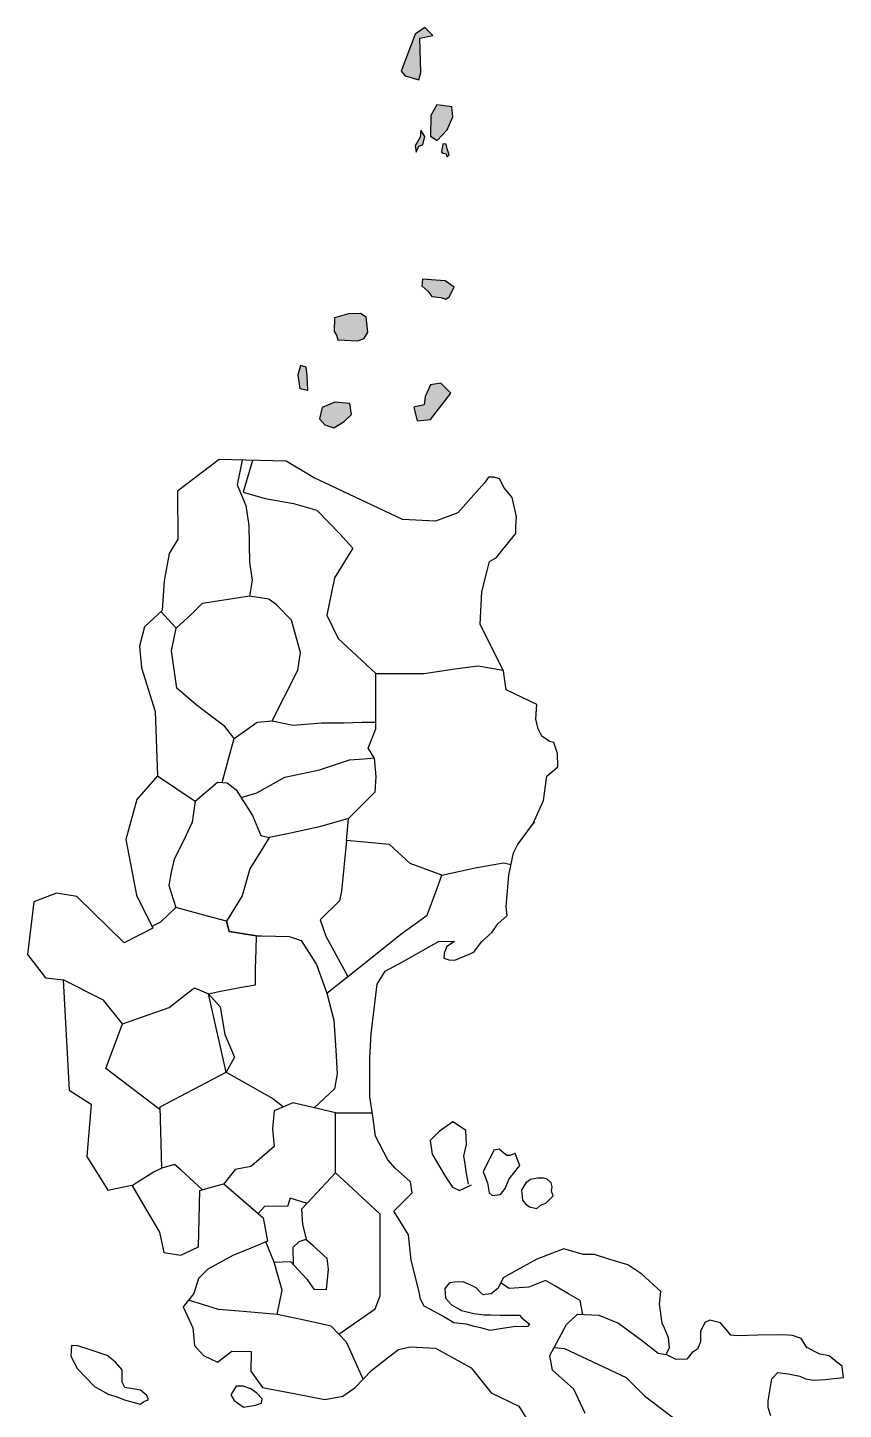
# Model space of a CAD drawing. Header units: millimetres. Extents: x -251401 to 377140, y -30451 to 275830.
# Drawn here: x -242234 to -226129, y 109695 to 136982 of the extents above; entities that cross this region are included whole.
import ezdxf

# ---------------------------------------------------------------- set-up
doc = ezdxf.new("R2010")
doc.units = ezdxf.units.MM
doc.layers.add('WATER', color=146, linetype='Continuous')

msp = doc.modelspace()

# ---------------------------------------------------------------- hatches: boundary and pattern name
at = {"layer": 'WATER'}
h = msp.add_hatch(color=3, dxfattribs=at)
h.dxf.hatch_style = 1
h.paths.add_polyline_path([(-234008.894, 129593.842), (-233877.66, 129764.148), (-234073.86, 129957.717), (-234282.679, 129925.27), (-234387.089, 129700.455), (-234407.97, 129535.9), (-234607.51, 129487.229), (-234541.861, 129218.087), (-234280.359, 129241.555)])
h.paths.add_polyline_path([(-235839.437, 129344.183), (-235872.967, 129560.019), (-236167.271, 129586.068), (-236420.596, 129478.15), (-236469.026, 129258.593), (-236364.717, 129139.511), (-236189.625, 129079.97), (-235984.727, 129202.773)])
h.paths.add_polyline_path([(-236736.546, 130275.536), (-236849.964, 130310.824), (-236901.182, 130121.427), (-236860.092, 129854.658), (-236703.968, 129823.467), (-236715.677, 130114.579)])
h.paths.add_polyline_path([(-235548.079, 131262.092), (-235663.501, 131334.909), (-235898.899, 131331.875), (-236173.784, 131249.955), (-236182.895, 130979.922), (-236137.335, 130910.139), (-236112.243, 130816.509), (-235724.622, 130799.436), (-235592.347, 130839.649), (-235517.581, 130966.036)])
h.paths.add_polyline_path([(-233993.628, 131979.314), (-234437.933, 132015.978), (-234448.753, 131884.858), (-234335.551, 131778.632), (-234254.416, 131672.501), (-234072.83, 131655.135), (-233976.243, 131616.541), (-233912.495, 131662.853), (-233810.111, 131855.818)])
h.paths.add_polyline_path([(-233841.366, 135223.082), (-233855.573, 135418.23), (-234157.497, 135457.26), (-234271.162, 135247.919), (-234278.266, 134839.881), (-234146.842, 134754.726), (-233947.928, 134960.518)])
h.paths.add_polyline_path([(-234395.076, 134829.373), (-234468.615, 134955.193), (-234483.332, 134817.993), (-234583.382, 134647.152), (-234565.729, 134523.71), (-234508.846, 134641.273), (-234434.307, 134668.705)])
h.paths.add_polyline_path([(-233950.638, 134589.473), (-233969.66, 134680.678), (-234039.521, 134686.149), (-234060.965, 134522.59), (-234031.291, 134505.11), (-233968.899, 134490.668), (-233955.965, 134429.106), (-233908.791, 134472.428)])
h.paths.add_polyline_path([(-234490.083, 136775.209), (-234233.357, 136828.635), (-234390.244, 136981.79), (-234582.79, 136850.005), (-234860.912, 136119.847), (-234778.902, 136027.241), (-234507.912, 135952.445), (-234468.5, 136095.237)])

# ---------------------------------------------------------------- linework, layer by layer
at = {"color": 1}
for points in [[(-234390.244, 136981.79), (-234582.79, 136850.005), (-234860.912, 136119.847), (-234778.902, 136027.241), (-234507.912, 135952.445), (-234468.5, 136095.237), (-234490.083, 136775.209), (-234233.357, 136828.635), (-234390.244, 136981.79)], [(-234157.497, 135457.26), (-234271.162, 135247.919), (-234278.266, 134839.881), (-234146.842, 134754.726), (-233947.928, 134960.518), (-233841.366, 135223.082), (-233855.573, 135418.23), (-234157.497, 135457.26)], [(-234468.615, 134955.193), (-234483.332, 134817.993), (-234583.382, 134647.152), (-234565.729, 134523.71), (-234508.846, 134641.273), (-234434.307, 134668.705), (-234395.076, 134829.373), (-234468.615, 134955.193)], [(-234039.521, 134686.149), (-234060.965, 134522.59), (-234031.291, 134505.11), (-233968.899, 134490.668), (-233955.965, 134429.106), (-233908.791, 134472.428), (-233950.638, 134589.473), (-233969.66, 134680.678), (-234039.521, 134686.149)], [(-233993.628, 131979.314), (-234437.933, 132015.978), (-234448.753, 131884.858), (-234335.551, 131778.632), (-234254.416, 131672.501), (-234072.83, 131655.135), (-233976.243, 131616.541), (-233912.495, 131662.853), (-233810.111, 131855.818), (-233993.628, 131979.314), (-234437.933, 132015.978)], [(-235548.079, 131262.092), (-235663.501, 131334.909), (-235898.899, 131331.875), (-236173.784, 131249.955), (-236182.895, 130979.922), (-236137.335, 130910.139), (-236112.243, 130816.509), (-235724.622, 130799.436), (-235592.347, 130839.649), (-235517.581, 130966.036), (-235548.079, 131262.092)], [(-236736.546, 130275.536), (-236849.964, 130310.824), (-236901.182, 130121.427), (-236860.092, 129854.658), (-236703.968, 129823.467), (-236715.677, 130114.579), (-236736.546, 130275.536)], [(-234387.089, 129700.455), (-234407.97, 129535.9), (-234607.51, 129487.229), (-234541.861, 129218.087), (-234280.359, 129241.555), (-234008.894, 129593.842), (-233877.66, 129764.148), (-234073.86, 129957.717), (-234282.679, 129925.27), (-234387.089, 129700.455)], [(-235872.967, 129560.019), (-236167.271, 129586.068), (-236420.596, 129478.15), (-236469.026, 129258.593), (-236364.717, 129139.511), (-236189.625, 129079.97), (-235984.727, 129202.773), (-235839.437, 129344.183), (-235872.967, 129560.019)], [(-233215.213, 127991.287), (-233740.766, 127397.461), (-234180.161, 127233.944), (-234834.947, 127268.369), (-236592.531, 128094.561), (-237132.832, 128420.358), (-238450.614, 128450.082), (-239277.938, 127824.865), (-239267.064, 126879.738), (-239441.07, 126597.287), (-239538.949, 126054.11), (-239579.254, 125472.028), (-239929.782, 125148.237), (-240027.78, 124767.972), (-239987.523, 124337.28), (-239715.889, 123475.656), (-239667.862, 122203.054), (-240075.615, 121738.97), (-240293.877, 120951.661), (-240087.74, 119849.43), (-239760.345, 119195.358), (-240327.58, 118911.43), (-241263.932, 119825.205), (-241664.081, 119885.767), (-242112.731, 119716.193), (-242233.99, 118674.524), (-241882.343, 118214.252), (-241530.697, 118177.914), (-241413.109, 116001.4), (-240980.382, 115721.706), (-241066.178, 114688.06), (-240652.402, 114026.741), (-240178.438, 114124.436), (-239885.031, 113628.446), (-239627.849, 113193.693), (-239546.485, 112794.282), (-239207.942, 112741.677), (-238861.872, 112907.007), (-238831.779, 114019.226), (-238583.512, 114086.861), (-238360.068, 114147.734), (-237680.726, 113560.811), (-237586.957, 113479.799), (-237498.114, 113013.841), (-237824.972, 112880.576), (-238184.028, 112734.183), (-238678.806, 112460.789), (-238858.911, 112280.88), (-238952.3, 111981.033), (-239165.758, 111721.165), (-238974.464, 111308.047), (-238940.783, 110954.784), (-238763.958, 110761.331), (-238486.09, 110626.754), (-238199.801, 110845.441), (-237820.891, 110837.03), (-237829.455, 110451.248), (-237596.623, 110129.352), (-237290.24, 110070.497), (-236974.043, 110009.757), (-236365.636, 109892.885), (-236011.676, 109952.786), (-235775.996, 110117.581), (-235440.153, 110470.714), (-235104.308, 110729.679), (-234912.919, 110877.256), (-234680.085, 110929.787), (-234179.265, 110906.245), (-233476.274, 110518.013), (-233080.922, 110022.577), (-232534.471, 109757.449), (-232224.182, 109259.056)], [(-237995.43, 128439.815), (-238094.386, 127955.449), (-237923.584, 127542.033), (-237864.46, 127148.304), (-237851.272, 126417.872), (-237798.717, 126070.078), (-237854.41, 125751.69)], [(-237791.723, 128435.22), (-237977.696, 127810.483), (-237543.73, 127681.299), (-236986.612, 127585.483), (-236521.102, 127450.482), (-236070.61, 126985.483), (-235815.33, 126700.483), (-236175.724, 126115.483), (-236325.889, 125380.483), (-236100.643, 124915.484), (-235359.342, 124224.365)], [(-227559.191, 109566.942), (-227616.006, 109731.471), (-227616.006, 109862.563), (-227560.483, 110180.21), (-227539.361, 110301.055), (-227424.2, 110422.227), (-227217.251, 110397.017), (-226985.063, 110351.639), (-226874.018, 110296.176), (-226717.544, 110270.966), (-226480.308, 110286.092), (-226313.741, 110301.218), (-226182.505, 110316.344), (-226128.675, 110322.549), (-226146.675, 110478.716), (-226154.395, 110545.7), (-226258.218, 110628.949), (-226410.04, 110750.686), (-226591.356, 110785.252), (-226848.78, 110916.345), (-226959.079, 111092.778), (-227131.317, 111152.333), (-227316.805, 111165.568), (-227813.647, 111158.95), (-228230.994, 111150.127), (-228350.236, 111163.362), (-228445.187, 111273.65), (-228554.992, 111401.193), (-228767.584, 111458.935), (-228864.743, 111412.614), (-228946.105, 111235.499), (-228949.638, 111027.341), (-229006.151, 110882.688), (-229112.109, 110815.654), (-229218.069, 110688.642), (-229429.987, 110681.586), (-229627.777, 110776.845), (-229560.784, 110915.945), (-229581.862, 111108.487), (-229663.098, 111295.477), (-229707.162, 111396.905), (-229759.597, 111771.03), (-229731.83, 112023.438), (-230105.642, 112362.302), (-230381.303, 112547.186), (-230649.087, 112629.794), (-230757.256, 112663.162), (-231044.943, 112751.909), (-231263.42, 112755.673), (-231649.343, 112865.816), (-232180.977, 112661.263), (-232575.99, 112440.963), (-232844.479, 112291.225), (-232946.165, 112090.863), (-233083.995, 111976.785), (-233202.134, 111961.05), (-233241.609, 111955.793), (-233296.648, 112012.188), (-233376.36, 112093.867), (-233485.672, 112145.934), (-233632.078, 112215.671), (-233804.652, 112208.874), (-233907.039, 112193.139), (-233997.613, 112082.995), (-233981.862, 111890.244), (-233863.722, 111760.431), (-233702.264, 111669.956), (-233667.262, 111650.342), (-233426.602, 111587.348), (-233221.824, 111563.747), (-233091.87, 111559.812), (-232898.907, 111551.945), (-232698.069, 111551.945), (-232520.859, 111551.945), (-232477.54, 111500.807), (-232327.896, 111374.928), (-232363.797, 111332.25), (-232638.999, 111327.724), (-232906.785, 111284.453), (-233100.533, 111253.146), (-233265.143, 111296.255), (-233409.211, 111333.984), (-233578.452, 111378.305), (-233816.464, 111406.398), (-234052.746, 111540.144), (-234279.816, 111668.675), (-234403.229, 111732.896), (-234478.052, 111870.575), (-234513.493, 112043.658), (-234661.095, 112644.582), (-234711.294, 113139.748), (-234905.812, 113453.144), (-235001.217, 113606.855), (-234642.271, 113973.382), (-234673.646, 114186.491), (-234855.615, 114349.457), (-234975.829, 114457.117), (-235125.431, 114625.246), (-235364.612, 115090.486), (-235414.604, 115440.04), (-235475.793, 115867.889), (-235477.875, 116644.274), (-235448.658, 117109.718), (-235331.855, 118093.186), (-235176.774, 118347.24), (-234835.597, 118533.133), (-234111.005, 118939.316), (-233804.939, 118933.201), (-233954.911, 118835.368), (-234013.062, 118703.903), (-234019.184, 118603.011), (-233918.182, 118569.381), (-233801.877, 118563.266), (-233560.086, 118667.215), (-233422.748, 118726.258), (-233275.444, 118927.086), (-233061.197, 119116.64), (-232951.014, 119281.734), (-232764.314, 119446.829), (-232785.739, 119627.21), (-232734.133, 120246.202), (-232638.64, 120688.466), (-232564.847, 120844.559), (-232360.837, 121117.722), (-232225.854, 121298.46), (-232250.799, 121265.06), (-232047.408, 121716.807), (-231982.802, 122201.73), (-231765.331, 122384.83), (-231770.151, 122649.706), (-231842.47, 122861.608), (-231929.252, 122885.687), (-232083.531, 122986.822), (-232155.85, 123131.3), (-232199.241, 123323.937), (-232184.776, 123526.207), (-232178.462, 123614.499), (-232783.458, 123904.303), (-232836.288, 124273.714), (-233297.358, 125199.644), (-233264.929, 125842.139), (-233161.864, 126253.944), (-233114.783, 126442.06), (-232973.925, 126520.405), (-232973.925, 126520.405), (-232858.736, 126671.804), (-232598.044, 126992.769), (-232591.982, 127126), (-232583.182, 127319.389), (-232667.037, 127702.691), (-232822.582, 127896.91), (-232918.302, 128070.214), (-233025.988, 128106.07), (-233133.673, 128106.07), (-233215.213, 127991.287)], [(-237404.082, 123289.433), (-237167.068, 123762.944), (-236901.583, 124293.334), (-236847.099, 124638.939), (-237024.86, 125278.179), (-237321.128, 125585.961), (-237475.187, 125692.501), (-237854.41, 125751.69), (-237854.41, 125751.69), (-238399.544, 125668.825), (-238787.063, 125609.92), (-238992.082, 125408.394), (-239299.947, 125124.014)], [(-238392.42, 122074.692), (-238221.783, 122709.383), (-238159.454, 122941.219), (-238340.291, 123182.894), (-238577.305, 123360.46), (-238776.418, 123509.631), (-238912.947, 123611.916), (-239288.351, 123940.511), (-239395.006, 124674.452), (-239300.2, 125124.288), (-239602.003, 125451.014)], [(-235390.472, 122559.504), (-235508.089, 122753.364), (-235359.342, 123132.259), (-235359.342, 123540.87), (-235359.342, 123890.047), (-235359.342, 124112.926), (-235359.342, 124224.365), (-235143.655, 124224.365), (-234407.349, 124224.365), (-233752.854, 124328.376), (-233336.358, 124380.381), (-232845.069, 124291.349)], [(-238159.454, 122941.219), (-237700.35, 123265.758), (-237404.082, 123289.433), (-236989.307, 123206.569), (-236432.321, 123253.921), (-235981.993, 123253.921), (-235626.472, 123265.758), (-235359.342, 123265.758)], [(-238020.208, 121778.147), (-237708.825, 121872.291), (-237152.797, 122182.949), (-236474.256, 122324.157), (-235880.53, 122521.849), (-235597.804, 122540.677), (-235390.472, 122559.504), (-235356.866, 122189.424), (-235381.048, 121881.704), (-235720.32, 121542.805), (-235899.961, 121364.112)], [(-239667.862, 122203.054), (-238923.862, 121708.399), (-238987.634, 121294.329), (-239157.694, 120922.727), (-239338.386, 120561.742), (-239402.158, 120306.93), (-239444.674, 120041.5), (-239305.371, 119604.798)], [(-238923.862, 121708.399), (-238488.08, 122080.001), (-238296.76, 122069.383), (-238116.07, 121931.36), (-237797.206, 121421.735), (-237627.145, 121028.899), (-237464.367, 120986.669)], [(-235941.432, 120928.183), (-235899.961, 121364.112), (-236468.701, 121198.281), (-237104.127, 121063.232), (-237464.367, 120986.669), (-237577.316, 120806.639), (-237849.646, 120372.571), (-237996.426, 119834.287), (-238307.38, 119334.605), (-238253.301, 119132.033), (-237715.854, 119048.793)], [(-234055.284, 120246.58), (-234678.516, 120476.444), (-235089.692, 120847.154), (-235941.432, 120928.183), (-236036.805, 119925.675), (-236076.629, 119739.752), (-236455.18, 119361.615), (-236347.024, 119037.498), (-235913.426, 118244.295)], [(-236326.018, 117914.826), (-235500.835, 118573.764), (-234865.179, 119081.357), (-234347.26, 119454.943), (-234157.259, 119970.096), (-234055.284, 120246.58), (-233397.256, 120390.35), (-232840.826, 120485.247), (-232689.571, 120452.588)], [(-237715.854, 119048.793), (-238253.301, 119132.033), (-238307.38, 119334.605), (-238681.555, 119435.908), (-238944.491, 119507.094), (-239305.371, 119604.798), (-239607.779, 119318.153), (-239778.929, 119232.485)], [(-238661.458, 117897.762), (-238424.629, 117950.896), (-237970.481, 118036.7), (-237737.674, 118080.686), (-237737.073, 118391.727), (-237721.158, 118773.25), (-237715.854, 119048.793), (-237610.718, 119046.77), (-237068.679, 119032.897), (-236835.271, 118953.413), (-236527.598, 118481.809), (-236326.018, 117914.826), (-236190.578, 117382.726), (-236148.154, 116789.436), (-236122.699, 116323.279), (-236173.607, 116026.634), (-236579.058, 115650.511)], [(-239615.231, 115608.292), (-240689.483, 116428.524), (-240359.403, 117308.308), (-240737.266, 117773.378), (-241530.697, 118177.914)], [(-240359.403, 117308.308), (-239436.538, 117634.013), (-239095.842, 117897.762), (-238941.613, 118017.158), (-238661.458, 117897.762), (-238431.488, 117642.521), (-238337.797, 117098.006), (-238150.416, 116647.08), (-238315.514, 116355.809)], [(-238315.514, 116355.809), (-238661.458, 117897.762)], [(-239586.416, 114461.046), (-239616.823, 115671.659), (-238315.514, 116355.809), (-237394.702, 115831.294), (-237181.688, 115669.415)], [(-236157.618, 115552.444), (-236743.013, 115688.662), (-236997.205, 115747.811), (-237366.172, 115591.018), (-237402.827, 115237.062), (-237366.172, 114883.106), (-237366.172, 114883.106), (-237708.296, 114590.177), (-237826.11, 114489.303), (-238135.953, 114431.506), (-238360.068, 114147.734)], [(-236092.387, 111179.949), (-235374.682, 111678.748), (-235276.932, 111935.061), (-235276.932, 112313.428), (-235276.932, 113550.585), (-235631.051, 113880.131), (-235903.856, 114134.004), (-236155.172, 114367.88), (-236156.458, 114990.822), (-236157.618, 115552.444), (-235430.894, 115553.945)], [(-233530.202, 114141.055), (-233570.45, 114355.479), (-233603.991, 114583.303), (-233619.978, 114691.899), (-233570.45, 114925.04), (-233583.866, 115199.769), (-233671.072, 115260.076), (-233837.153, 115374.927), (-234107.097, 115179.667), (-234288.212, 115005.449), (-234247.964, 114737.42), (-233993.057, 114301.872), (-233845.48, 114080.749), (-233704.612, 114020.443), (-233469.829, 114127.654)], [(-233029.771, 114811.951), (-233143.006, 114581.54), (-233197.516, 114470.621), (-233240.526, 114383.105), (-233151.393, 114170.99), (-233122.036, 113974.094), (-233063.321, 113919.634), (-232899.76, 113936.391), (-232807.495, 114053.691), (-232727.813, 114246.397), (-232614.578, 114388.833), (-232517.585, 114510.841), (-232572.639, 114661.136), (-232605.294, 114750.278), (-232716.761, 114709.446), (-232773.944, 114707.218), (-232832.657, 114757.49), (-232923.149, 114834.97), (-233029.771, 114811.951)], [(-238781.234, 114032.996), (-239205.916, 114415.437), (-239336.165, 114532.73), (-239586.416, 114461.046), (-239723.395, 114392.631), (-240050.625, 114187.386), (-240171.01, 114111.879)], [(-236155.172, 114367.88), (-236608.832, 113880.39), (-236826.141, 113646.876), (-236804.053, 113343.094), (-236725.299, 113039.06)], [(-231898.531, 114169.085), (-231978.373, 114239.979), (-232046.388, 114257.703), (-232164.675, 114257.703), (-232306.618, 114234.072), (-232395.331, 114166.132), (-232484.047, 114021.39), (-232460.389, 113823.477), (-232404.204, 113755.537), (-232324.36, 113693.505), (-232214.946, 113669.874), (-232179.048, 113662.121), (-232108.487, 113725.999), (-232108.487, 113725.999), (-232004.988, 113764.4), (-231857.13, 113912.095), (-231892.617, 114000.713), (-231874.874, 114089.33), (-231898.531, 114169.085)], [(-236717.487, 113763.633), (-237048.429, 113867.926), (-237101.267, 113700.26), (-237549.398, 113709.255), (-237680.726, 113560.811)], [(-237310.067, 111571.207), (-237205.64, 112049.108), (-237291.298, 112343.136), (-237367.385, 112604.308), (-237529.192, 113001.17)], [(-237367.385, 112604.308), (-237043.57, 112614.047), (-236723.579, 112265.782), (-236580.299, 112070.181), (-236331.949, 112060.64), (-236293.741, 112461.384), (-236322.396, 112671.297), (-236599.405, 112924.147), (-236739.097, 113051.655), (-236876.412, 113000.479), (-237000.586, 112890.752), (-236994.187, 112560.301)], [(-231273.471, 111568.541), (-231322.286, 111845.366), (-231553.875, 111977.558), (-231825.521, 112132.616), (-232009.939, 112237.882), (-232339.623, 112109.75), (-232728.364, 112084.964), (-232895.322, 112191.044)], [(-235608.074, 110294.148), (-235940.8, 111021.646), (-236243.973, 111338.252), (-236684.951, 111434.612), (-237310.067, 111571.207), (-237980.327, 111627.329), (-238463.87, 111667.816), (-239059.029, 111851.099)], [(-231840.852, 110914.253), (-231597.604, 111371.295), (-231380.184, 111572.721), (-230958.362, 111556.197), (-230569.623, 111399.219), (-230122.987, 111068.74), (-229783.875, 110804.356), (-229627.777, 110776.845)], [(-240002.731, 110070.966), (-240314.761, 110130.022), (-240367.314, 110231.731), (-240367.314, 110362.969), (-240367.314, 110474.521), (-240501.979, 110628.725), (-240662.921, 110759.962), (-241017.649, 110874.795), (-241245.77, 110948.643), (-241365.811, 110956.818), (-241380.36, 110743.206), (-241247.567, 110494.207), (-240915.829, 110149.708), (-240633.359, 109988.943), (-240505.264, 109952.852), (-240321.329, 109880.672), (-240009.299, 109795.368), (-239946.894, 109844.581), (-239845.074, 109887.234), (-239877.925, 109965.656), (-240002.731, 110070.966)], [(-231225.947, 109610.128), (-231452.627, 110095.954), (-231869.992, 110471.373), (-231921.93, 110761.913), (-231840.852, 110914.253), (-231635.838, 110893.774), (-230415.717, 110324.577), (-230052.276, 109961.535), (-229209.095, 109315.321)], [(-237601.881, 109905.234), (-237709.507, 110017.863), (-237824.824, 110097.215), (-237978.575, 110150.969), (-238116.954, 110150.969), (-238222.017, 109979.467), (-238155.391, 109866.838), (-237973.451, 109738.851), (-237812.01, 109764.449), (-237733.976, 109776.822), (-237617.256, 109815.643), (-237601.881, 109905.234)]]:
    msp.add_lwpolyline(points, dxfattribs=at)

doc.saveas('drawing.dxf')
